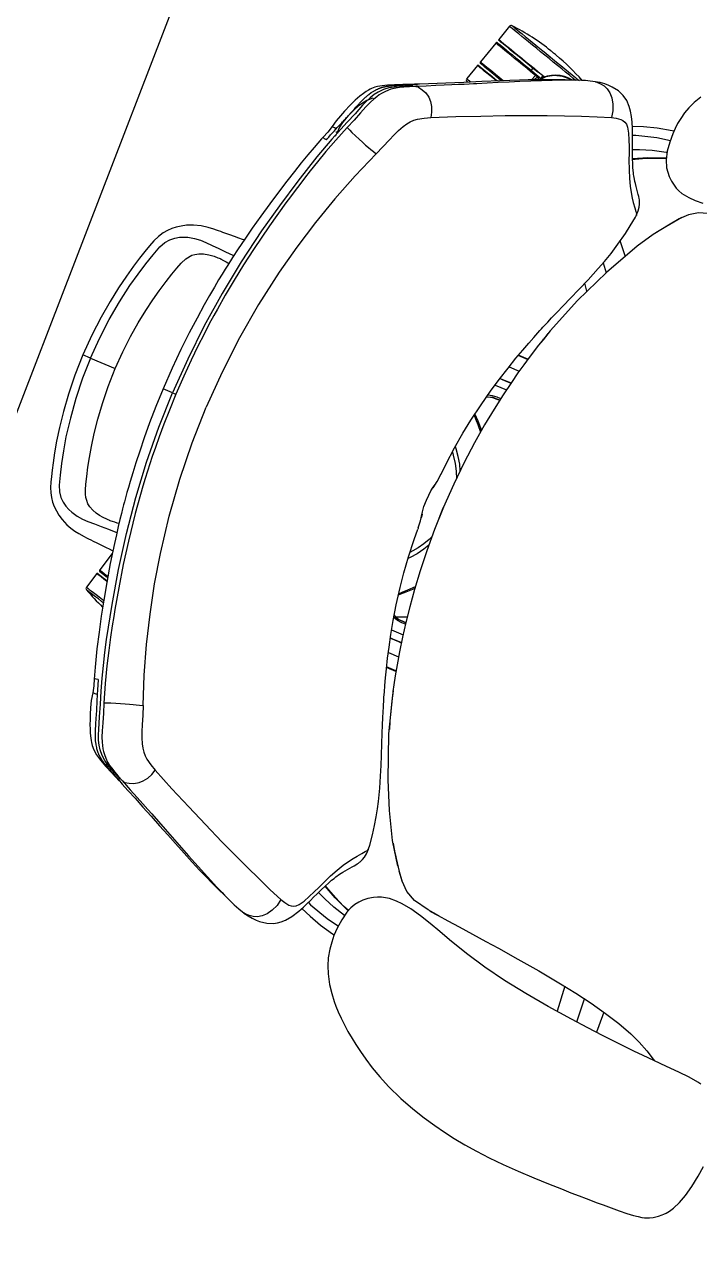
# Model space of a CAD drawing. Extents: x -15 to 8521, y -5327 to 1905.
# Drawn here: x 4583.8 to 4624.2, y 597.9 to 671.1 of the extents above; entities that cross this region are included whole.
import ezdxf

# ---------------------------------------------------------------- set-up
doc = ezdxf.new("R2010")
doc.units = 0
for name, color, linetype in [('AR-DIV', 2, 'Continuous'), ('AR-MOB', 2, 'Continuous'), ('AR-PAR-ALV', 5, 'Continuous')]:
    doc.layers.add(name, color=color, linetype=linetype)

# ---------------------------------------------------------------- blocks, each defined once
blk = doc.blocks.new('CAD-GIR-TELA')
at = {"color": 1, "linetype": 'Continuous'}
for p, q in [((0.00179, 0.42932), (0.00179, 0.43425)), ((0.00179, 0.42932), (0.00179, 0.41326)), ((0.00179, 0.376), (0.00179, 0.38211)), ((-0.1154, 0.37563), (-0.12524, 0.37821)), ((-0.11273, 0.37491), (-0.11273, 0.37491)), ((-0.10075, 0.37176), (-0.11273, 0.37491)), ((-0.10075, 0.37176), (-0.11273, 0.37491)), ((0.18347, 0.34602), (0.18077, 0.34616)), ((0.18331, 0.34529), (0.18347, 0.34602)), ((-0.19642, 0.34205), (-0.19731, 0.34175)), ((-0.22432, 0.31459), (-0.22414, 0.31506)), ((0.22797, 0.31445), (0.22772, 0.31506)), ((-0.22501, 0.31288), (-0.22432, 0.31459)), ((-0.22489, 0.31313), (-0.22501, 0.31288)), ((0.22859, 0.31288), (0.22797, 0.31445)), ((0.25308, 0.28423), (0.24332, 0.28709)), ((0.25573, 0.28344), (0.25573, 0.28344)), ((0.26968, 0.27935), (0.25573, 0.28344)), ((0.26968, 0.27935), (0.25573, 0.28344)), ((0.26968, 0.27935), (0.26968, 0.27935)), ((0.2821, 0.27573), (0.27234, 0.27859)), ((0.25774, 0.25102), (0.26109, 0.25004)), ((0.26058, 0.24829), (0.26109, 0.25004)), ((0.26183, 0.24982), (0.26103, 0.24708)), ((0.26445, 0.25303), (0.26291, 0.25348)), ((0.26078, 0.2462), (0.26112, 0.24584)), ((0.26084, 0.24613), (0.26231, 0.24571)), ((0.01881, 0.20926), (0.01954, 0.20924)), ((-0.07766, 0.20012), (-0.07766, 0.1926)), ((-0.06959, 0.20102), (-0.06697, 0.19456)), ((-0.00512, 0.19998), (0.00158, 0.20021)), ((0.08124, 0.20011), (0.08124, 0.19271)), ((-0.09086, 0.19667), (-0.09086, 0.19005)), ((0.09444, 0.19667), (0.09444, 0.19006)), ((0.15439, 0.17139), (0.1582, 0.17445)), ((0.17361, 0.169), (0.16891, 0.16504)), ((0.18267, 0.15845), (0.18977, 0.1647)), ((-0.25037, 0.00687), (-0.23588, 0.00789))]:
    blk.add_line(p, q, dxfattribs=at)
at = {"color": 1, "linetype": 'Continuous', "flags": 128}
for points in [[(0.00179, 0.4343), (-0.01117, 0.43394), (-0.02316, 0.43301), (-0.03398, 0.43172), (-0.04353, 0.43022), (-0.05178, 0.42863), (-0.05876, 0.42704), (-0.0646, 0.42555), (-0.06888, 0.42436), (-0.07248, 0.42331), (-0.07571, 0.42229), (-0.07878, 0.42117), (-0.08161, 0.41986), (-0.08414, 0.41834), (-0.08639, 0.41663), (-0.08845, 0.4147), (-0.09032, 0.41253), (-0.09206, 0.4101), (-0.09374, 0.40725), (-0.09543, 0.40353), (-0.09641, 0.40057), (-0.09712, 0.39763), (-0.09756, 0.39494), (-0.09792, 0.39132), (-0.09803, 0.38973), (-0.09811, 0.38836), (-0.0982, 0.38679), (-0.0983, 0.38516), (-0.09844, 0.38276), (-0.09861, 0.37959), (-0.09878, 0.3766), (-0.09891, 0.37455), (-0.09903, 0.37258), (-0.09906, 0.3721)], [(0.10264, 0.37213), (0.10259, 0.3731), (0.10243, 0.3756), (0.10227, 0.37832), (0.1021, 0.38131), (0.10197, 0.38368), (0.10186, 0.3856), (0.10178, 0.38694), (0.10169, 0.38836), (0.10161, 0.38973), (0.10151, 0.39132), (0.10114, 0.39494), (0.10038, 0.39907), (0.09901, 0.40353), (0.09733, 0.40725), (0.09564, 0.4101), (0.0939, 0.41253), (0.09203, 0.4147), (0.08998, 0.41663), (0.08773, 0.41834), (0.08465, 0.42013), (0.08116, 0.42164), (0.07737, 0.42291), (0.07324, 0.42414), (0.06818, 0.42555), (0.06235, 0.42704), (0.05536, 0.42863), (0.04711, 0.43022), (0.03756, 0.43172), (0.02674, 0.43301), (0.01475, 0.43394), (0.00179, 0.4343)], [(0.00179, 0.42932), (-0.01111, 0.42896), (-0.02378, 0.42795), (-0.03595, 0.42641), (-0.04733, 0.42444), (-0.05554, 0.42266), (-0.06301, 0.42076), (-0.06972, 0.41886), (-0.07555, 0.41693), (-0.07911, 0.41517), (-0.08187, 0.41308), (-0.08394, 0.41076), (-0.08546, 0.40835), (-0.08657, 0.406), (-0.08739, 0.4038), (-0.08834, 0.39981), (-0.08866, 0.39616), (-0.08869, 0.39266), (-0.08859, 0.38844), (-0.08843, 0.38412), (-0.08825, 0.3796), (-0.08808, 0.3749), (-0.08807, 0.37418)], [(0.00179, 0.42932), (0.01469, 0.42896), (0.02736, 0.42795), (0.03953, 0.42641), (0.05091, 0.42444), (0.05912, 0.42266), (0.06659, 0.42076), (0.0733, 0.41886), (0.07913, 0.41693), (0.0827, 0.41517), (0.08545, 0.41308), (0.08752, 0.41076), (0.08904, 0.40835), (0.09015, 0.406), (0.09097, 0.4038), (0.09192, 0.39981), (0.09224, 0.39616), (0.09227, 0.39266), (0.09218, 0.38844), (0.09201, 0.38412), (0.09183, 0.3796), (0.09167, 0.3749), (0.09165, 0.37417)], [(-0.08273, 0.37509), (-0.08281, 0.37619), (-0.08291, 0.37767), (-0.08301, 0.37905), (-0.08309, 0.37993), (-0.08313, 0.38061), (-0.08315, 0.381), (-0.08315, 0.3813), (-0.08315, 0.38191), (-0.08314, 0.38279), (-0.08305, 0.38509), (-0.08277, 0.38759), (-0.08223, 0.39012), (-0.08138, 0.39264), (-0.08028, 0.39492), (-0.07897, 0.39678), (-0.07757, 0.39819), (-0.07596, 0.39939), (-0.07433, 0.40033), (-0.07194, 0.40137), (-0.06862, 0.4025), (-0.06428, 0.4038), (-0.05884, 0.40531), (-0.05321, 0.40674), (-0.0466, 0.40822), (-0.03893, 0.40967), (-0.03021, 0.41101), (-0.02046, 0.41213), (-0.00974, 0.41292), (0.00179, 0.41322)], [(0.00179, 0.41322), (0.01277, 0.41295), (0.02301, 0.41223), (0.0324, 0.41119), (0.04086, 0.40995), (0.04836, 0.40859), (0.05491, 0.40718), (0.06158, 0.40554), (0.06705, 0.40403), (0.07146, 0.40273), (0.07527, 0.40147), (0.07869, 0.39991), (0.08198, 0.39741), (0.08321, 0.39593), (0.08439, 0.39394), (0.08546, 0.3913), (0.08626, 0.38816), (0.0865, 0.38648), (0.08664, 0.38495), (0.08673, 0.38252), (0.08673, 0.38169), (0.08673, 0.3811), (0.08671, 0.38057), (0.08668, 0.38015), (0.08663, 0.3796), (0.08654, 0.37839), (0.08645, 0.37708), (0.08636, 0.37577), (0.08631, 0.37509)], [(0.00179, 0.38211), (-0.00968, 0.38198), (-0.02012, 0.38164), (-0.02954, 0.38115), (-0.03792, 0.38056), (-0.04528, 0.37993), (-0.05161, 0.37931), (-0.05691, 0.37872), (-0.06071, 0.37827), (-0.06373, 0.37789), (-0.06624, 0.37756), (-0.06778, 0.37735), (-0.06935, 0.37714), (-0.07132, 0.37686), (-0.07369, 0.37651), (-0.07646, 0.37609), (-0.08023, 0.3755), (-0.08455, 0.37479), (-0.08942, 0.37394), (-0.09469, 0.37297), (-0.10678, 0.37056), (-0.11802, 0.36808), (-0.12836, 0.36563), (-0.13783, 0.36326), (-0.14706, 0.3608), (-0.15687, 0.35804), (-0.1674, 0.3548), (-0.17403, 0.35256)], [(0.17763, 0.35259), (0.17629, 0.35305), (0.16991, 0.35514), (0.16422, 0.35691), (0.15844, 0.35862), (0.152, 0.36042), (0.14484, 0.36236), (0.13699, 0.36439), (0.12857, 0.36645), (0.11955, 0.36855), (0.11102, 0.37042), (0.10328, 0.37201), (0.09635, 0.37333), (0.09021, 0.37443), (0.08489, 0.37533), (0.0821, 0.37577), (0.07876, 0.37629), (0.07464, 0.3769), (0.06973, 0.37758), (0.06402, 0.3783), (0.05753, 0.37906), (0.04868, 0.37995), (0.03868, 0.38078), (0.02753, 0.38146), (0.01523, 0.38194), (0.00179, 0.38211)], [(-0.22304, 0.315), (-0.22226, 0.31666), (-0.22093, 0.31947), (-0.21957, 0.32228), (-0.2181, 0.32509), (-0.21645, 0.32778), (-0.21436, 0.33038), (-0.21172, 0.33277), (-0.20937, 0.33438), (-0.20672, 0.33584), (-0.20382, 0.33713), (-0.20078, 0.33828), (-0.19359, 0.34072), (-0.18635, 0.34332), (-0.17912, 0.34592), (-0.17179, 0.34836), (-0.16442, 0.35065), (-0.15696, 0.35281), (-0.14944, 0.35487), (-0.12888, 0.36), (-0.10808, 0.3646), (-0.08634, 0.36864), (-0.06444, 0.37184), (-0.04243, 0.37415), (-0.02034, 0.37553), (0.00179, 0.376)], [(0.00179, 0.37382), (-0.00844, 0.37373), (-0.01754, 0.37348), (-0.02551, 0.37313), (-0.03235, 0.37273), (-0.03806, 0.37233), (-0.04269, 0.37196), (-0.04722, 0.37156), (-0.0518, 0.37111), (-0.05643, 0.37062), (-0.07326, 0.36849), (-0.09008, 0.36582), (-0.10428, 0.36318), (-0.1182, 0.36025), (-0.13084, 0.35734), (-0.13515, 0.35631), (-0.14059, 0.35496), (-0.14721, 0.35327), (-0.15499, 0.35118), (-0.16392, 0.34862), (-0.17394, 0.34546), (-0.18504, 0.34155)], [(-0.12993, 0.3653), (-0.12961, 0.36653), (-0.12898, 0.3689), (-0.12842, 0.37103), (-0.12793, 0.3729), (-0.12752, 0.37447), (-0.12719, 0.37574), (-0.12694, 0.37668), (-0.12678, 0.37728), (-0.12671, 0.37754), (-0.12671, 0.37755)], [(-0.12524, 0.37821), (-0.12525, 0.37817), (-0.12534, 0.37782), (-0.12552, 0.37713), (-0.12579, 0.37611), (-0.12614, 0.37477), (-0.12658, 0.37312), (-0.12708, 0.37118), (-0.12766, 0.36898), (-0.1283, 0.36654), (-0.12853, 0.36566)], [(-0.11731, 0.36836), (-0.11725, 0.3686), (-0.11674, 0.37053), (-0.11631, 0.37218), (-0.11596, 0.37353), (-0.11569, 0.37455), (-0.11551, 0.37524), (-0.11541, 0.37558), (-0.1154, 0.37563)], [(-0.11513, 0.37515), (-0.11515, 0.37505), (-0.11527, 0.37461), (-0.11548, 0.37382), (-0.11577, 0.3727), (-0.11616, 0.37124), (-0.11662, 0.36949), (-0.11689, 0.36845)], [(-0.11513, 0.36883), (-0.1149, 0.3697), (-0.11448, 0.37128), (-0.11415, 0.37256), (-0.1139, 0.3735), (-0.11374, 0.3741), (-0.11367, 0.37436)], [(-0.11273, 0.37491), (-0.1128, 0.37465), (-0.11296, 0.37403), (-0.11322, 0.37306), (-0.11356, 0.37175), (-0.11399, 0.37013), (-0.11429, 0.36896)], [(-0.11273, 0.37491), (-0.11288, 0.37494), (-0.11303, 0.37493), (-0.11318, 0.3749), (-0.11332, 0.37483), (-0.11344, 0.37474), (-0.11354, 0.37463), (-0.11362, 0.3745), (-0.11367, 0.37436)], [(0.00179, 0.376), (0.00179, 0.37493), (0.00179, 0.37455), (0.00179, 0.37425), (0.00179, 0.37402), (0.00179, 0.37387), (0.00179, 0.37382)], [(0.22662, 0.315), (0.22585, 0.31666), (0.22168, 0.32509), (0.22003, 0.32778), (0.21794, 0.33038), (0.2153, 0.33277), (0.21295, 0.33438), (0.2103, 0.33584), (0.2074, 0.33713), (0.20436, 0.33828), (0.19796, 0.34045), (0.19145, 0.34277), (0.17854, 0.34733), (0.1654, 0.35142), (0.14759, 0.35628), (0.12964, 0.36066), (0.11167, 0.3646), (0.08992, 0.36864), (0.06802, 0.37184), (0.04601, 0.37415), (0.02392, 0.37553), (0.00179, 0.376)], [(0.18862, 0.34155), (0.17898, 0.34497), (0.17035, 0.34775), (0.16273, 0.35001), (0.15615, 0.35184), (0.15063, 0.35331), (0.14614, 0.35447), (0.14174, 0.35557), (0.13728, 0.35666), (0.13276, 0.35774), (0.11622, 0.36146), (0.09953, 0.36478), (0.08886, 0.36664), (0.07815, 0.3683), (0.06785, 0.36969), (0.0583, 0.37081), (0.05389, 0.37126), (0.0483, 0.37179), (0.04148, 0.37235), (0.03341, 0.37289), (0.02411, 0.37336), (0.01357, 0.3737), (0.00179, 0.37382)], [(-0.17404, 0.3526), (-0.17797, 0.35116), (-0.18195, 0.35014)], [(-0.17729, 0.3194), (-0.16016, 0.32589), (-0.14282, 0.33178), (-0.12524, 0.3369), (-0.10748, 0.34142), (-0.08955, 0.3453), (-0.06693, 0.34918), (-0.04413, 0.35194), (-0.0212, 0.35359), (0.00179, 0.35413)], [(-0.17343, 0.35018), (-0.17354, 0.35137), (-0.17367, 0.35204), (-0.1738, 0.35241), (-0.17394, 0.35259), (-0.17404, 0.35257)], [(0.18088, 0.3194), (0.16374, 0.32589), (0.14641, 0.33178), (0.12882, 0.3369), (0.11106, 0.34142), (0.09313, 0.3453), (0.07052, 0.34918), (0.04771, 0.35194), (0.02478, 0.35359), (0.00179, 0.35413)], [(0.17701, 0.35018), (0.17712, 0.35137), (0.17725, 0.35204), (0.17739, 0.35241), (0.17752, 0.35259), (0.17762, 0.35257)], [(0.18553, 0.35014), (0.18155, 0.35116), (0.17763, 0.3526)], [(-0.18195, 0.35014), (-0.18662, 0.34913), (-0.19071, 0.3478), (-0.1943, 0.34654), (-0.19743, 0.34536), (-0.20007, 0.34429), (-0.20269, 0.34314), (-0.20458, 0.34223), (-0.20613, 0.34142), (-0.20746, 0.34066), (-0.20856, 0.33997), (-0.20958, 0.33928), (-0.21112, 0.33807), (-0.21307, 0.3362), (-0.21515, 0.33357), (-0.21717, 0.33016), (-0.21929, 0.32599), (-0.2216, 0.3209)], [(-0.19033, 0.34418), (-0.19099, 0.34394), (-0.19165, 0.3437)], [(-0.18898, 0.34466), (-0.18965, 0.34442), (-0.19033, 0.34418)], [(-0.18766, 0.34515), (-0.18832, 0.34491), (-0.18898, 0.34466)], [(-0.1863, 0.34565), (-0.18699, 0.3454), (-0.18766, 0.34515)], [(-0.18496, 0.34615), (-0.18563, 0.3459), (-0.1863, 0.34565)], [(-0.18338, 0.34673), (-0.18417, 0.34644), (-0.18496, 0.34615)], [(-0.18178, 0.3473), (-0.18258, 0.34701), (-0.18338, 0.34673)], [(-0.18178, 0.3473), (-0.18189, 0.34854), (-0.18194, 0.34933), (-0.18197, 0.34979), (-0.18197, 0.35004), (-0.18194, 0.35006)], [(-0.18019, 0.34787), (-0.18099, 0.34758), (-0.18178, 0.3473)], [(-0.17861, 0.34842), (-0.1794, 0.34815), (-0.18019, 0.34787)], [(-0.17542, 0.34952), (-0.17701, 0.34897), (-0.17861, 0.34842)], [(-0.17343, 0.35018), (-0.17442, 0.34985), (-0.17542, 0.34952)], [(0.17701, 0.35018), (0.17801, 0.34985), (0.179, 0.34952)], [(0.179, 0.34952), (0.1806, 0.34897), (0.18219, 0.34842)], [(0.18219, 0.34842), (0.18298, 0.34815), (0.18378, 0.34787)], [(0.18358, 0.34683), (0.18358, 0.34684), (0.18356, 0.34663), (0.18347, 0.34602)], [(0.21082, 0.33421), (0.21071, 0.33435), (0.20804, 0.33697), (0.20562, 0.33879), (0.20287, 0.34041), (0.19988, 0.34185), (0.19674, 0.34314), (0.19352, 0.34426), (0.19023, 0.34522), (0.18689, 0.34586), (0.18347, 0.34602)], [(0.18378, 0.34787), (0.18457, 0.34758), (0.18537, 0.3473)], [(0.18537, 0.3473), (0.18547, 0.34854), (0.18553, 0.34933), (0.18555, 0.34979), (0.18555, 0.35004), (0.18552, 0.35006)], [(0.18537, 0.3473), (0.18617, 0.34701), (0.18696, 0.34673)], [(0.22519, 0.3209), (0.22314, 0.32545), (0.22132, 0.32914), (0.21969, 0.33212), (0.21821, 0.33437), (0.21716, 0.33567), (0.21635, 0.33654), (0.2157, 0.33718), (0.21495, 0.33786), (0.21409, 0.33858), (0.21283, 0.33951), (0.21112, 0.34062), (0.20869, 0.34196), (0.20549, 0.34348), (0.20154, 0.34514), (0.1969, 0.34688), (0.19344, 0.34808), (0.18968, 0.34928), (0.18553, 0.35014)], [(0.18696, 0.34673), (0.18776, 0.34643), (0.18855, 0.34615)], [(0.18855, 0.34615), (0.1892, 0.3459), (0.18989, 0.34565)], [(0.18989, 0.34565), (0.19057, 0.3454), (0.19124, 0.34515)], [(0.19124, 0.34515), (0.1919, 0.34491), (0.19257, 0.34466)], [(0.19257, 0.34466), (0.19324, 0.34442), (0.19391, 0.34418)], [(0.19391, 0.34418), (0.19457, 0.34394), (0.19523, 0.3437)], [(-0.18504, 0.34155), (-0.1907, 0.33949), (-0.19608, 0.33765), (-0.20067, 0.33608), (-0.20429, 0.33468), (-0.20689, 0.33348), (-0.20878, 0.33247), (-0.21038, 0.33148), (-0.21174, 0.33054), (-0.2132, 0.32938), (-0.21496, 0.32774), (-0.21666, 0.32579), (-0.21798, 0.32397), (-0.21912, 0.32212), (-0.22043, 0.31971), (-0.22191, 0.31673), (-0.22357, 0.31322)], [(-0.20828, 0.3373), (-0.20981, 0.33639), (-0.21123, 0.33542)], [(-0.20764, 0.33765), (-0.20796, 0.33748), (-0.20828, 0.3373)], [(-0.20698, 0.33798), (-0.20731, 0.33782), (-0.20764, 0.33765)], [(-0.20628, 0.33832), (-0.20663, 0.33815), (-0.20698, 0.33798)], [(-0.20558, 0.33864), (-0.20593, 0.33848), (-0.20628, 0.33832)], [(-0.20491, 0.33894), (-0.20525, 0.33879), (-0.20558, 0.33864)], [(-0.20423, 0.33923), (-0.20457, 0.33908), (-0.20491, 0.33894)], [(-0.20382, 0.3394), (-0.20403, 0.33931), (-0.20423, 0.33923)], [(-0.2034, 0.33956), (-0.20361, 0.33948), (-0.20382, 0.3394)], [(-0.20297, 0.33973), (-0.20318, 0.33965), (-0.2034, 0.33956)], [(-0.20254, 0.3399), (-0.20276, 0.33981), (-0.20297, 0.33973)], [(-0.20167, 0.34022), (-0.20211, 0.34006), (-0.20254, 0.3399)], [(-0.2008, 0.34054), (-0.20123, 0.34039), (-0.20167, 0.34023)], [(-0.19906, 0.34115), (-0.19993, 0.34085), (-0.2008, 0.34054)], [(-0.19731, 0.34175), (-0.19819, 0.34145), (-0.19906, 0.34115)], [(-0.19554, 0.34235), (-0.19598, 0.3422), (-0.19642, 0.34205)], [(-0.19382, 0.34294), (-0.19468, 0.34265), (-0.19554, 0.34235)], [(-0.19298, 0.34323), (-0.1934, 0.34309), (-0.19382, 0.34294)], [(-0.19165, 0.3437), (-0.19232, 0.34347), (-0.19298, 0.34323)], [(-0.18503, 0.34155), (-0.18503, 0.34155), (-0.18485, 0.34133), (-0.18457, 0.34079), (-0.18402, 0.33952), (-0.18336, 0.33786), (-0.1823, 0.33505), (-0.1813, 0.33229), (-0.18039, 0.3297), (-0.17961, 0.32734), (-0.17895, 0.32526), (-0.17839, 0.32338), (-0.17786, 0.3215), (-0.17729, 0.3194)], [(0.18862, 0.34155), (0.18862, 0.34155), (0.18843, 0.34133), (0.18816, 0.34079), (0.1876, 0.33952), (0.18694, 0.33786), (0.18588, 0.33505), (0.18488, 0.33229), (0.18398, 0.3297), (0.18319, 0.32734), (0.18253, 0.32526), (0.18197, 0.32338), (0.18144, 0.3215), (0.18088, 0.3194)], [(0.22715, 0.31322), (0.22549, 0.31673), (0.22401, 0.31971), (0.2227, 0.32212), (0.22156, 0.32397), (0.21973, 0.32643), (0.21735, 0.32889), (0.21532, 0.33054), (0.21397, 0.33148), (0.21236, 0.33247), (0.21047, 0.33348), (0.20787, 0.33468), (0.20425, 0.33608), (0.19966, 0.33765), (0.19428, 0.33949), (0.18862, 0.34155)], [(0.19523, 0.3437), (0.1959, 0.34347), (0.19657, 0.34323)], [(0.19657, 0.34323), (0.19698, 0.34309), (0.1974, 0.34294)], [(0.1974, 0.34294), (0.19826, 0.34265), (0.19912, 0.34235)], [(0.19912, 0.34235), (0.19956, 0.3422), (0.2, 0.34205)], [(0.2, 0.34205), (0.20044, 0.3419), (0.20089, 0.34175)], [(0.20089, 0.34175), (0.20177, 0.34145), (0.20264, 0.34115)], [(0.20264, 0.34115), (0.20352, 0.34085), (0.20438, 0.34054)], [(0.20438, 0.34054), (0.20482, 0.34039), (0.20525, 0.34022)], [(0.20525, 0.34022), (0.20569, 0.34006), (0.20613, 0.3399)], [(0.20613, 0.3399), (0.20634, 0.33981), (0.20655, 0.33973)], [(0.20655, 0.33973), (0.20677, 0.33965), (0.20698, 0.33956)], [(0.20698, 0.33956), (0.20719, 0.33948), (0.2074, 0.3394)], [(0.2074, 0.3394), (0.20761, 0.33931), (0.20782, 0.33923)], [(0.20782, 0.33923), (0.20816, 0.33908), (0.20849, 0.33894)], [(0.20849, 0.33894), (0.20883, 0.33879), (0.20916, 0.33864)], [(0.20916, 0.33864), (0.20952, 0.33848), (0.20987, 0.33832)], [(0.20987, 0.33832), (0.21022, 0.33815), (0.21056, 0.33798)], [(0.21056, 0.33798), (0.21089, 0.33782), (0.21122, 0.33765)], [(0.21122, 0.33765), (0.21154, 0.33748), (0.21186, 0.3373)], [(0.21186, 0.3373), (0.21339, 0.33639), (0.21481, 0.33542)], [(-0.21688, 0.32936), (-0.21696, 0.32924), (-0.21703, 0.32911)], [(-0.21673, 0.32959), (-0.21681, 0.32947), (-0.21688, 0.32936)], [(-0.21656, 0.32985), (-0.21665, 0.32972), (-0.21673, 0.32959)], [(-0.21639, 0.33011), (-0.21648, 0.32998), (-0.21656, 0.32985)], [(-0.21619, 0.3304), (-0.21629, 0.33026), (-0.21639, 0.33011)], [(-0.21599, 0.33069), (-0.21609, 0.33054), (-0.21619, 0.3304)], [(-0.21577, 0.33097), (-0.21588, 0.33083), (-0.21599, 0.33069)], [(-0.21556, 0.33125), (-0.21567, 0.33111), (-0.21577, 0.33097)], [(-0.21535, 0.33152), (-0.21545, 0.33139), (-0.21556, 0.33125)], [(-0.21514, 0.33177), (-0.21525, 0.33165), (-0.21535, 0.33152)], [(-0.21493, 0.33203), (-0.21504, 0.3319), (-0.21514, 0.33177)], [(-0.21471, 0.33228), (-0.21482, 0.33215), (-0.21493, 0.33203)], [(-0.21421, 0.33281), (-0.21447, 0.33255), (-0.21471, 0.33228)], [(-0.21369, 0.33334), (-0.21396, 0.33308), (-0.21421, 0.33281)], [(-0.21276, 0.3342), (-0.21324, 0.33377), (-0.21369, 0.33334)], [(-0.21177, 0.33502), (-0.21228, 0.33461), (-0.21276, 0.3342)], [(-0.21123, 0.33542), (-0.2115, 0.33522), (-0.21177, 0.33502)], [(0.21481, 0.33542), (0.21508, 0.33522), (0.21535, 0.33502)], [(0.21535, 0.33502), (0.21586, 0.33461), (0.21635, 0.3342)], [(0.21635, 0.3342), (0.21682, 0.33377), (0.21728, 0.33334)], [(0.21728, 0.33334), (0.21754, 0.33308), (0.2178, 0.33281)], [(0.2178, 0.33281), (0.21805, 0.33255), (0.21829, 0.33228)], [(0.21829, 0.33228), (0.2184, 0.33215), (0.21851, 0.33203)], [(0.21851, 0.33203), (0.21862, 0.3319), (0.21872, 0.33177)], [(0.21872, 0.33177), (0.21883, 0.33165), (0.21893, 0.33152)], [(0.21893, 0.33152), (0.21904, 0.33138), (0.21914, 0.33125)], [(0.21914, 0.33125), (0.21925, 0.33111), (0.21936, 0.33097)], [(0.21936, 0.33097), (0.21946, 0.33083), (0.21957, 0.33069)], [(0.21957, 0.33069), (0.21967, 0.33054), (0.21977, 0.3304)], [(0.21977, 0.3304), (0.21987, 0.33026), (0.21997, 0.33011)], [(0.21997, 0.33011), (0.22006, 0.32998), (0.22015, 0.32985)], [(0.22015, 0.32985), (0.22023, 0.32972), (0.22031, 0.32959)], [(0.22031, 0.32959), (0.22039, 0.32947), (0.22047, 0.32936)], [(0.22047, 0.32936), (0.22054, 0.32923), (0.22062, 0.32911)], [(-0.22042, 0.32267), (-0.22068, 0.32213), (-0.22094, 0.32159)], [(-0.21992, 0.3237), (-0.22018, 0.32318), (-0.22042, 0.32267)], [(-0.2194, 0.32475), (-0.21966, 0.32423), (-0.21992, 0.3237)], [(-0.21884, 0.32586), (-0.21912, 0.32531), (-0.2194, 0.32475)], [(-0.21828, 0.32693), (-0.21856, 0.3264), (-0.21884, 0.32586)], [(-0.218, 0.32745), (-0.21814, 0.32719), (-0.21828, 0.32693)], [(-0.21772, 0.32796), (-0.21786, 0.3277), (-0.218, 0.32745)], [(-0.21755, 0.32824), (-0.21764, 0.3281), (-0.21772, 0.32796)], [(-0.21739, 0.32852), (-0.21747, 0.32838), (-0.21755, 0.32824)], [(-0.21721, 0.32882), (-0.2173, 0.32867), (-0.21739, 0.32852)], [(-0.21703, 0.32911), (-0.21712, 0.32897), (-0.21721, 0.32882)], [(0.22062, 0.32911), (0.22071, 0.32897), (0.22079, 0.32882)], [(0.22079, 0.32882), (0.22088, 0.32867), (0.22097, 0.32852)], [(0.22097, 0.32852), (0.22105, 0.32838), (0.22114, 0.32824)], [(0.22114, 0.32824), (0.22122, 0.3281), (0.2213, 0.32796)], [(0.2213, 0.32796), (0.22144, 0.3277), (0.22158, 0.32745)], [(0.22158, 0.32745), (0.22172, 0.32719), (0.22186, 0.32693)], [(0.22186, 0.32693), (0.22215, 0.3264), (0.22243, 0.32586)], [(0.22243, 0.32586), (0.22271, 0.3253), (0.22299, 0.32475)], [(0.22299, 0.32475), (0.22325, 0.32423), (0.2235, 0.3237)], [(0.2235, 0.3237), (0.22376, 0.32319), (0.22401, 0.32267)], [(0.22401, 0.32267), (0.22426, 0.32213), (0.22452, 0.32159)], [(-0.2235, 0.31613), (-0.22419, 0.31463), (-0.22489, 0.31313)], [(-0.2216, 0.3209), (-0.22285, 0.31797), (-0.22416, 0.31507)], [(-0.22303, 0.31714), (-0.22326, 0.31663), (-0.2235, 0.31613)], [(-0.22255, 0.31816), (-0.22279, 0.31765), (-0.22303, 0.31714)], [(-0.22199, 0.31935), (-0.22227, 0.31875), (-0.22255, 0.31816)], [(-0.22157, 0.32089), (-0.22178, 0.32047), (-0.22199, 0.31935)], [(-0.22145, 0.32051), (-0.22172, 0.31993), (-0.22199, 0.31935)], [(-0.22094, 0.32159), (-0.22119, 0.32106), (-0.22145, 0.32051)], [(-0.17729, 0.3194), (-0.18268, 0.31735), (-0.18811, 0.31536), (-0.19172, 0.31404), (-0.19526, 0.31263), (-0.1986, 0.31103), (-0.20085, 0.30965), (-0.20281, 0.30813), (-0.20447, 0.30651), (-0.20588, 0.30483), (-0.20814, 0.30136), (-0.20998, 0.29784)], [(0.18088, 0.3194), (0.18627, 0.31735), (0.19169, 0.31536), (0.1953, 0.31404), (0.19885, 0.31263), (0.20218, 0.31103), (0.20444, 0.30965), (0.2064, 0.30813), (0.20806, 0.30651), (0.20946, 0.30483), (0.21172, 0.30136), (0.21356, 0.29784)], [(0.22452, 0.32159), (0.22477, 0.32105), (0.22503, 0.32051)], [(0.22503, 0.32051), (0.2253, 0.31993), (0.22558, 0.31935)], [(0.22515, 0.32089), (0.22536, 0.32047), (0.22558, 0.31935)], [(0.22774, 0.31507), (0.22643, 0.31797), (0.22519, 0.3209)], [(0.22558, 0.31935), (0.22585, 0.31875), (0.22613, 0.31816)], [(0.22613, 0.31816), (0.22637, 0.31765), (0.22661, 0.31714)], [(0.22661, 0.31714), (0.22684, 0.31663), (0.22708, 0.31613)], [(0.22708, 0.31613), (0.22778, 0.31463), (0.22847, 0.31313)], [(-0.22356, 0.31324), (-0.22658, 0.30688), (-0.2292, 0.30134), (-0.23146, 0.2966), (-0.23336, 0.29264), (-0.2349, 0.28943), (-0.2375, 0.28404), (-0.24013, 0.2786), (-0.24483, 0.26888), (-0.24938, 0.25943), (-0.25306, 0.25166), (-0.2566, 0.24404), (-0.25998, 0.23657), (-0.26092, 0.23445), (-0.26182, 0.23239), (-0.26268, 0.23037), (-0.26355, 0.22829), (-0.26457, 0.22577), (-0.26571, 0.22279), (-0.2669, 0.21935), (-0.26802, 0.21546)], [(-0.22439, 0.31462), (-0.22522, 0.31285), (-0.22762, 0.30772), (-0.23017, 0.30228), (-0.23316, 0.29593), (-0.23632, 0.28923), (-0.23962, 0.28229), (-0.24275, 0.27568), (-0.24565, 0.26953), (-0.249, 0.26235), (-0.25198, 0.25585), (-0.25462, 0.25), (-0.25693, 0.24476), (-0.25892, 0.24009), (-0.26022, 0.23695), (-0.26137, 0.23402), (-0.26237, 0.2313), (-0.26278, 0.23012)], [(-0.2235, 0.31321), (-0.22371, 0.31278), (-0.22378, 0.31162), (-0.2233, 0.30899), (-0.22234, 0.30632), (-0.22062, 0.30369), (-0.21864, 0.30178), (-0.21608, 0.30003), (-0.21313, 0.29865), (-0.20998, 0.29784)], [(0.22709, 0.31321), (0.2273, 0.31278), (0.22737, 0.31162), (0.22688, 0.30899), (0.22592, 0.30632), (0.22421, 0.30369), (0.22222, 0.30178), (0.21967, 0.30003), (0.21672, 0.29865), (0.21356, 0.29784)], [(0.2716, 0.21546), (0.27074, 0.21856), (0.26986, 0.22121), (0.26907, 0.22339), (0.26842, 0.2251), (0.26784, 0.22655), (0.26722, 0.22806), (0.26656, 0.22966), (0.26522, 0.2328), (0.26375, 0.23616), (0.26225, 0.2395), (0.25958, 0.24535), (0.25686, 0.25118), (0.25405, 0.25715), (0.25126, 0.26297), (0.2484, 0.26892), (0.24554, 0.27481), (0.24286, 0.28035), (0.24196, 0.28222), (0.2409, 0.28441), (0.23961, 0.28708), (0.2381, 0.29023), (0.23635, 0.29388), (0.2344, 0.29796), (0.23222, 0.30253), (0.22981, 0.30762), (0.22714, 0.31324)], [(0.26637, 0.2301), (0.26632, 0.23027), (0.2655, 0.23255), (0.26483, 0.23432), (0.26424, 0.23585), (0.26357, 0.23751), (0.26276, 0.23948), (0.26179, 0.24178), (0.26042, 0.24496), (0.2588, 0.24865), (0.25692, 0.25286), (0.25476, 0.25762), (0.25236, 0.26283), (0.24992, 0.26807), (0.24523, 0.27802), (0.24056, 0.28786), (0.23599, 0.29752), (0.23156, 0.30696), (0.2293, 0.3118), (0.22804, 0.31448)], [(0.22847, 0.31313), (0.22853, 0.313), (0.22859, 0.31288)], [(-0.20998, 0.29784), (-0.2163, 0.28421), (-0.22239, 0.27069), (-0.22827, 0.25736), (-0.23388, 0.24433), (-0.23808, 0.23421), (-0.24201, 0.22446), (-0.24569, 0.21517), (-0.24908, 0.20643), (-0.25197, 0.19833)], [(0.21356, 0.29784), (0.21988, 0.28421), (0.22597, 0.27069), (0.23186, 0.25736), (0.23746, 0.24433), (0.24166, 0.23421), (0.24559, 0.22446), (0.24927, 0.21517), (0.25266, 0.20643), (0.25555, 0.19833)], [(0.24162, 0.28576), (0.24175, 0.28621), (0.24183, 0.28646), (0.24183, 0.28647)], [(0.24332, 0.28709), (0.24331, 0.28705), (0.24321, 0.2867), (0.24301, 0.28602), (0.24271, 0.28501), (0.24241, 0.28398)], [(0.24896, 0.27018), (0.24968, 0.27265), (0.25039, 0.27507), (0.25103, 0.27726), (0.2516, 0.27918), (0.25208, 0.28081), (0.25247, 0.28215), (0.25276, 0.28316), (0.25296, 0.28384), (0.25307, 0.28419), (0.25308, 0.28423)], [(0.25334, 0.28375), (0.25331, 0.28365), (0.25318, 0.28321), (0.25295, 0.28243), (0.25262, 0.28131), (0.2522, 0.27987), (0.25169, 0.27813), (0.2511, 0.2761), (0.25043, 0.27381), (0.24969, 0.27129), (0.2492, 0.26961)], [(0.25024, 0.26746), (0.25079, 0.26933), (0.25155, 0.27192), (0.25224, 0.27429), (0.25287, 0.27643), (0.25342, 0.27829), (0.25388, 0.27986), (0.25425, 0.28113), (0.25452, 0.28206), (0.2547, 0.28266), (0.25477, 0.28292)], [(0.25573, 0.28344), (0.25565, 0.28318), (0.25547, 0.28257), (0.25519, 0.2816), (0.25481, 0.28031), (0.25434, 0.27869), (0.25378, 0.27678), (0.25314, 0.27459), (0.25242, 0.27215), (0.25164, 0.2695), (0.25081, 0.26665), (0.25073, 0.26639)], [(0.25573, 0.28344), (0.25558, 0.28347), (0.25543, 0.28347), (0.25528, 0.28344), (0.25514, 0.28338), (0.25502, 0.28329), (0.25491, 0.28319), (0.25483, 0.28306), (0.25477, 0.28292)], [(0.26109, 0.25004), (0.26204, 0.25327), (0.26297, 0.25646), (0.26389, 0.25957), (0.26476, 0.26256), (0.2656, 0.26541), (0.26638, 0.26807), (0.26709, 0.2705), (0.26773, 0.27269), (0.26829, 0.27461), (0.26877, 0.27622), (0.26915, 0.27752), (0.26943, 0.27848), (0.26961, 0.27909), (0.26968, 0.27935)], [(0.27021, 0.2784), (0.27013, 0.27814), (0.26996, 0.27754), (0.26968, 0.2766), (0.26931, 0.27534), (0.26885, 0.27377), (0.26831, 0.2719), (0.26768, 0.26977), (0.26698, 0.26739), (0.26623, 0.2648), (0.26541, 0.26203), (0.26456, 0.25911), (0.26367, 0.25608), (0.26276, 0.25297), (0.26183, 0.24982)], [(0.26338, 0.24937), (0.26431, 0.25255), (0.26523, 0.2557), (0.26613, 0.25877), (0.267, 0.26172), (0.26782, 0.26453), (0.26859, 0.26715), (0.26929, 0.26956), (0.26993, 0.27172), (0.27048, 0.27361), (0.27095, 0.2752), (0.27132, 0.27649), (0.2716, 0.27744), (0.27178, 0.27805), (0.27186, 0.27831), (0.27186, 0.27832)], [(0.27234, 0.27859), (0.27233, 0.27854), (0.27223, 0.2782), (0.27203, 0.27752), (0.27173, 0.2765), (0.27134, 0.27517), (0.27086, 0.27353), (0.2703, 0.27161), (0.26966, 0.26943), (0.26895, 0.26701), (0.26818, 0.26438), (0.26736, 0.26157), (0.26649, 0.25862), (0.2656, 0.25556), (0.26468, 0.25243), (0.26375, 0.24926)], [(0.27021, 0.2784), (0.27024, 0.27855), (0.27023, 0.2787), (0.2702, 0.27884), (0.27014, 0.27898), (0.27006, 0.27911), (0.26995, 0.27921), (0.26982, 0.2793), (0.26968, 0.27935)], [(0.28302, 0.27441), (0.28299, 0.27431), (0.28287, 0.27388), (0.28264, 0.27311), (0.28232, 0.27202), (0.28191, 0.27061), (0.28141, 0.2689), (0.28083, 0.26691), (0.28017, 0.26467), (0.27945, 0.26221), (0.27867, 0.25954), (0.27784, 0.25672), (0.27697, 0.25376), (0.27608, 0.25071), (0.27517, 0.24761), (0.27425, 0.24448), (0.27334, 0.24138), (0.27245, 0.23833), (0.27158, 0.23537), (0.27076, 0.23255), (0.26998, 0.22989), (0.26925, 0.22742), (0.2686, 0.22518), (0.26848, 0.22478)], [(0.27351, 0.2464), (0.27443, 0.24957), (0.27535, 0.2527), (0.27625, 0.25576), (0.27711, 0.25871), (0.27794, 0.26152), (0.27871, 0.26415), (0.27942, 0.26657), (0.28006, 0.26875), (0.28062, 0.27067), (0.2811, 0.27231), (0.28149, 0.27364), (0.28179, 0.27466), (0.28199, 0.27534), (0.28209, 0.27568), (0.2821, 0.27573)], [(0.26183, 0.24982), (0.26182, 0.24982), (0.26178, 0.24983), (0.26171, 0.24985), (0.26162, 0.24988), (0.26151, 0.24991), (0.26138, 0.24995), (0.26124, 0.24999), (0.26109, 0.25004)], [(0.26375, 0.24926), (0.26282, 0.24609), (0.26238, 0.24458)], [(0.25966, 0.24705), (0.25967, 0.24707), (0.25973, 0.24714), (0.25981, 0.24726), (0.25993, 0.24741), (0.26007, 0.2476), (0.26023, 0.24781), (0.2604, 0.24804), (0.26058, 0.24829)], [(0.26687, 0.22891), (0.2671, 0.22993), (0.26687, 0.2349), (0.26537, 0.23965), (0.26271, 0.24385), (0.25972, 0.24656)], [(0.26058, 0.24829), (0.26081, 0.24774), (0.26094, 0.24738), (0.261, 0.2472), (0.26102, 0.24711), (0.26103, 0.24708)], [(0.26103, 0.24708), (0.26103, 0.24708), (0.261, 0.24697), (0.26086, 0.24649), (0.26078, 0.2462)], [(0.26773, 0.22667), (0.2683, 0.22865), (0.26907, 0.23128), (0.2699, 0.23408), (0.27076, 0.23703), (0.27166, 0.24009), (0.27258, 0.24323), (0.27351, 0.2464)], [(0.27702, 0.24324), (0.27707, 0.24339), (0.27719, 0.24382), (0.27738, 0.24445), (0.27759, 0.2452), (0.27781, 0.24595), (0.278, 0.24658), (0.27812, 0.24701), (0.27817, 0.24716)], [(-0.26798, 0.2156), (-0.26864, 0.21257), (-0.26897, 0.20978), (-0.26906, 0.20723), (-0.26897, 0.20495), (-0.26826, 0.20067), (-0.26683, 0.19689), (-0.26559, 0.19479), (-0.26416, 0.19294), (-0.26232, 0.19107), (-0.25868, 0.18831), (-0.25428, 0.18578), (-0.25096, 0.18418), (-0.24801, 0.18288), (-0.24552, 0.18183), (-0.24309, 0.18083), (-0.24031, 0.17967), (-0.23724, 0.17838), (-0.23418, 0.17705), (-0.23162, 0.17588), (-0.22954, 0.17485), (-0.22789, 0.17397), (-0.22671, 0.17331), (-0.22586, 0.17281), (-0.22521, 0.17241), (-0.22439, 0.17189), (-0.22343, 0.17126), (-0.22238, 0.17053), (-0.21984, 0.16865), (-0.21739, 0.16671), (-0.21631, 0.16587), (-0.21537, 0.16516), (-0.21456, 0.16459), (-0.21382, 0.16412), (-0.21314, 0.16372), (-0.21261, 0.16344), (-0.21195, 0.16312), (-0.21081, 0.16266), (-0.20913, 0.16215), (-0.20684, 0.16177), (-0.20382, 0.16177)], [(-0.25197, 0.19833), (-0.25603, 0.19911), (-0.25978, 0.20062), (-0.26297, 0.20262), (-0.26534, 0.20489), (-0.26686, 0.20727), (-0.26771, 0.20973), (-0.26809, 0.21222), (-0.26814, 0.21467), (-0.26796, 0.21545)], [(0.2074, 0.16177), (0.21042, 0.16177), (0.21272, 0.16215), (0.21439, 0.16266), (0.21553, 0.16312), (0.21619, 0.16344), (0.21673, 0.16372), (0.21755, 0.1642), (0.21845, 0.1648), (0.2195, 0.16557), (0.22076, 0.16654), (0.22208, 0.16759), (0.22342, 0.16865), (0.2248, 0.16968), (0.22589, 0.17048), (0.22697, 0.17122), (0.22794, 0.17187), (0.22877, 0.17239), (0.22943, 0.1728), (0.23029, 0.17331), (0.23147, 0.17397), (0.23312, 0.17485), (0.2352, 0.17588), (0.23777, 0.17705), (0.24082, 0.17838), (0.24389, 0.17967), (0.24668, 0.18083), (0.24911, 0.18183), (0.25159, 0.18288), (0.25454, 0.18418), (0.25787, 0.18578), (0.26081, 0.1874), (0.26361, 0.18922), (0.26591, 0.19107), (0.2685, 0.19386), (0.27042, 0.19689), (0.27184, 0.20067), (0.27255, 0.20495), (0.27264, 0.20723), (0.27256, 0.20978), (0.27222, 0.21257), (0.27156, 0.2156)], [(0.27155, 0.21545), (0.27172, 0.21467), (0.27168, 0.21222), (0.27129, 0.20973), (0.27044, 0.20727), (0.26893, 0.20489), (0.26655, 0.20262), (0.26337, 0.20062), (0.25961, 0.19911), (0.25555, 0.19833)], [(-0.20367, 0.16184), (-0.20127, 0.1621), (-0.19497, 0.163), (-0.18931, 0.16399), (-0.18419, 0.16506), (-0.17952, 0.16619), (-0.17524, 0.16735), (-0.16759, 0.16973), (-0.16085, 0.17208), (-0.15475, 0.17434), (-0.1492, 0.17645), (-0.14258, 0.17901), (-0.13685, 0.18121), (-0.13205, 0.18304), (-0.1281, 0.18452), (-0.12479, 0.18573), (-0.12216, 0.18668), (-0.12065, 0.18722), (-0.11893, 0.18782), (-0.1166, 0.18864), (-0.11361, 0.18965), (-0.10994, 0.19088), (-0.10551, 0.1923), (-0.10027, 0.19393), (-0.09411, 0.19576), (-0.08772, 0.19755), (-0.08044, 0.19945), (-0.07219, 0.20142), (-0.06289, 0.20339), (-0.05243, 0.20528), (-0.04334, 0.20664), (-0.03344, 0.20783), (-0.02265, 0.20878), (-0.01608, 0.20914)], [(-0.02243, 0.19938), (-0.02582, 0.20117), (-0.0298, 0.20379), (-0.03355, 0.2067), (-0.03465, 0.20769)], [(-0.01688, 0.19957), (-0.01737, 0.19976), (-0.01913, 0.20053), (-0.02283, 0.20245), (-0.02633, 0.20466), (-0.02923, 0.20678), (-0.03082, 0.20807)], [(-0.01533, 0.20923), (-0.01564, 0.2092), (-0.01608, 0.2092)], [(-0.01536, 0.20922), (-0.01095, 0.20964), (-0.00669, 0.2103)], [(-0.00689, 0.21026), (-0.00712, 0.21023), (-0.00869, 0.21), (-0.00903, 0.20998)], [(-0.00902, 0.20995), (-0.00818, 0.21019), (-0.00546, 0.21069), (-0.00219, 0.21102), (0.00179, 0.21115)], [(0.00179, 0.21115), (0.00514, 0.21106), (0.00804, 0.21081), (0.01057, 0.21042), (0.0124, 0.20998)], [(0.01027, 0.2103), (0.01453, 0.20964), (0.01895, 0.20922)], [(0.01062, 0.21025), (0.01162, 0.21009), (0.0124, 0.21001)], [(0.01954, 0.20914), (0.02635, 0.20877), (0.03719, 0.20781), (0.04716, 0.20661), (0.0563, 0.20523), (0.06711, 0.20326), (0.0767, 0.2012), (0.08519, 0.19915), (0.09359, 0.19692), (0.1008, 0.19485), (0.10694, 0.19298), (0.11212, 0.19133), (0.11645, 0.1899), (0.11995, 0.18872), (0.12164, 0.18813), (0.12303, 0.18764), (0.12414, 0.18725), (0.12497, 0.18696), (0.12598, 0.1866), (0.12818, 0.1858), (0.13141, 0.18462), (0.13559, 0.18306), (0.14066, 0.18114), (0.14657, 0.17888), (0.1533, 0.1763), (0.16087, 0.17344), (0.16941, 0.17038), (0.17477, 0.16862), (0.1807, 0.16687), (0.18738, 0.16519), (0.19502, 0.16362), (0.20045, 0.16273), (0.20643, 0.16192), (0.20722, 0.16184)], [(0.03434, 0.20806), (0.03288, 0.20684), (0.02874, 0.20388), (0.02478, 0.20155), (0.02332, 0.20081), (0.02187, 0.20015), (0.02061, 0.19963)], [(0.02596, 0.19935), (0.0294, 0.20117), (0.03338, 0.20379), (0.03713, 0.2067), (0.03822, 0.20769)], [(-0.25197, 0.19833), (-0.25274, 0.19545), (-0.2531, 0.19262), (-0.25301, 0.19122), (-0.25262, 0.18982), (-0.2518, 0.18844), (-0.25044, 0.18711), (-0.24735, 0.18518), (-0.24376, 0.18344), (-0.24005, 0.18182), (-0.23639, 0.18028), (-0.23286, 0.1788), (-0.22739, 0.17642), (-0.22259, 0.17415), (-0.21856, 0.17199), (-0.21525, 0.16997), (-0.21253, 0.16813), (-0.2103, 0.1665), (-0.20772, 0.16448), (-0.20592, 0.16301), (-0.2047, 0.16209), (-0.20389, 0.16177), (-0.20383, 0.16181)], [(0.00196, 0.2001), (-0.01248, 0.19985), (-0.02598, 0.19919), (-0.03853, 0.1982), (-0.05011, 0.19697), (-0.06072, 0.19555), (-0.07037, 0.19403), (-0.07908, 0.19246), (-0.08803, 0.19067), (-0.09572, 0.18897), (-0.10216, 0.18743), (-0.10735, 0.1861), (-0.11131, 0.18504), (-0.11404, 0.18427)], [(-0.0825, 0.19892), (-0.08252, 0.19355), (-0.08252, 0.19177)], [(-0.08239, 0.19894), (-0.0824, 0.1975), (-0.08241, 0.19179)], [(-0.07139, 0.19385), (-0.07138, 0.19611), (-0.07117, 0.19896), (-0.0703, 0.20171), (-0.07021, 0.20184)], [(-0.06902, 0.20209), (-0.06956, 0.20127), (-0.07033, 0.19857), (-0.07044, 0.19438), (-0.07045, 0.19401)], [(-0.06897, 0.2021), (-0.06951, 0.20127), (-0.07026, 0.19867), (-0.07034, 0.19596), (-0.07034, 0.19403)], [(-0.04943, 0.19694), (-0.05056, 0.19798), (-0.05371, 0.20108), (-0.05677, 0.20425), (-0.05704, 0.20445)], [(-0.05618, 0.2046), (-0.05451, 0.20314), (-0.05193, 0.20046), (-0.04833, 0.19705)], [(0.11763, 0.18427), (0.11719, 0.18439), (0.11656, 0.18457), (0.11469, 0.18509), (0.11202, 0.18582), (0.10854, 0.18673), (0.10424, 0.1878), (0.09913, 0.18901), (0.0932, 0.19033), (0.08643, 0.19173), (0.07767, 0.19338), (0.06779, 0.19503), (0.05681, 0.19658), (0.04469, 0.19795), (0.03145, 0.19906), (0.01708, 0.19981), (0.00162, 0.2001)], [(0.05975, 0.2046), (0.05809, 0.20314), (0.05551, 0.20046), (0.05198, 0.19713)], [(0.05307, 0.197), (0.05414, 0.19798), (0.05729, 0.20108), (0.06035, 0.20425), (0.06061, 0.20444)], [(0.07256, 0.20209), (0.07309, 0.20127), (0.07383, 0.19867), (0.07391, 0.19596), (0.07392, 0.19401)], [(0.07261, 0.20208), (0.07314, 0.20127), (0.07391, 0.19857), (0.07402, 0.19438), (0.07402, 0.19399)], [(0.07496, 0.19383), (0.07496, 0.19611), (0.07475, 0.19896), (0.07388, 0.20171), (0.0738, 0.20182)], [(0.08597, 0.19894), (0.08598, 0.1975), (0.08599, 0.19181)], [(0.08608, 0.19892), (0.0861, 0.19355), (0.0861, 0.19179)], [(0.25555, 0.19833), (0.25632, 0.19545), (0.25668, 0.19262), (0.25659, 0.19122), (0.2562, 0.18982), (0.25538, 0.18844), (0.25402, 0.18711), (0.25093, 0.18518), (0.24734, 0.18344), (0.24363, 0.18182), (0.23997, 0.18028), (0.23644, 0.1788), (0.23098, 0.17642), (0.22617, 0.17415), (0.22215, 0.17199), (0.21883, 0.16997), (0.21611, 0.16813), (0.21388, 0.1665), (0.21131, 0.16448), (0.2095, 0.16301), (0.20829, 0.16209), (0.20748, 0.16177), (0.20742, 0.16181)], [(-0.09952, 0.18806), (-0.09952, 0.19219), (-0.09952, 0.19415)], [(-0.09918, 0.18814), (-0.09918, 0.18827), (-0.0992, 0.19425)], [(0.10276, 0.18815), (0.10276, 0.18827), (0.10278, 0.19425)], [(0.1031, 0.18807), (0.1031, 0.19219), (0.1031, 0.19415)], [(-0.25199, 0.18468), (-0.25434, 0.17836), (-0.25676, 0.17053), (-0.25885, 0.16183), (-0.25903, 0.16072)], [(-0.20622, 0.14164), (-0.19349, 0.1506), (-0.17755, 0.15929), (-0.16104, 0.16704), (-0.13562, 0.17737), (-0.11345, 0.18426)], [(-0.1109, 0.18505), (-0.11672, 0.18345), (-0.12844, 0.1798), (-0.133, 0.17818)], [(0.12183, 0.18298), (0.1203, 0.18345), (0.11547, 0.18478)], [(0.22727, 0.11258), (0.22602, 0.12043), (0.22334, 0.12815), (0.21997, 0.1332), (0.21554, 0.13737), (0.2107, 0.14108), (0.20102, 0.14806), (0.19076, 0.15427), (0.16917, 0.16502), (0.14688, 0.17446), (0.12386, 0.18243), (0.11742, 0.18415)], [(0.26262, 0.1607), (0.26243, 0.16183), (0.26035, 0.17053), (0.25793, 0.17836), (0.25557, 0.18468)], [(-0.24718, 0.18253), (-0.24791, 0.18077), (-0.25159, 0.16854), (-0.25313, 0.1605)], [(-0.24589, 0.1595), (-0.24585, 0.15967), (-0.24372, 0.16742), (-0.24133, 0.17429), (-0.23928, 0.17924)], [(-0.24244, 0.15862), (-0.24234, 0.15895), (-0.23836, 0.16891), (-0.23425, 0.17708)], [(-0.24225, 0.15856), (-0.24092, 0.16227), (-0.23816, 0.1687), (-0.23542, 0.17424), (-0.23393, 0.17694)], [(0.23752, 0.17694), (0.23825, 0.17565), (0.2413, 0.16965), (0.24428, 0.16284), (0.24584, 0.15854)], [(0.24603, 0.1586), (0.24592, 0.15895), (0.24194, 0.16891), (0.23783, 0.17708)], [(0.24285, 0.17923), (0.24451, 0.17535), (0.24707, 0.16816), (0.24934, 0.16006), (0.24945, 0.15954)], [(0.25077, 0.18253), (0.25149, 0.18077), (0.25517, 0.16854), (0.25671, 0.16051)], [(-0.31417, -0.09487), (-0.30695, -0.09591), (-0.30038, -0.0966)], [(-0.2557, -0.07595), (-0.25531, -0.07383), (-0.25465, -0.06799), (-0.25426, -0.06116), (-0.25399, -0.05304), (-0.25373, -0.04471), (-0.25344, -0.03753), (-0.25314, -0.03145), (-0.25286, -0.02639), (-0.2524, -0.01905), (-0.2518, -0.0105), (-0.25103, -0.00071), (-0.25007, 0.01032), (-0.24847, 0.02616), (-0.24662, 0.04151), (-0.2444, 0.05623), (-0.24167, 0.07024), (-0.23836, 0.08348), (-0.23475, 0.09601), (-0.23256, 0.10332), (-0.23039, 0.11056), (-0.22837, 0.11775), (-0.22685, 0.12454), (-0.22601, 0.13056), (-0.22586, 0.13427), (-0.22616, 0.1388), (-0.2272, 0.14353), (-0.22804, 0.1457), (-0.22918, 0.14788), (-0.23115, 0.15074), (-0.23326, 0.15306), (-0.23517, 0.15473), (-0.23746, 0.15635), (-0.2403, 0.15784), (-0.24354, 0.15903), (-0.24891, 0.16011), (-0.25458, 0.16064), (-0.2594, 0.16073), (-0.26352, 0.16047), (-0.26796, 0.15984), (-0.27306, 0.15865), (-0.27748, 0.15715), (-0.28192, 0.15507), (-0.28737, 0.1517), (-0.2918, 0.14844), (-0.29561, 0.14528), (-0.29778, 0.14326), (-0.30033, 0.14067), (-0.30325, 0.13747), (-0.30634, 0.13389), (-0.30896, 0.13067), (-0.31193, 0.12673), (-0.31437, 0.12325), (-0.31709, 0.11917), (-0.32008, 0.11437), (-0.32326, 0.10882), (-0.32654, 0.10248), (-0.32975, 0.09545), (-0.33352, 0.08585), (-0.33649, 0.07684), (-0.3388, 0.0685), (-0.34057, 0.06092), (-0.34192, 0.05414), (-0.34307, 0.04727), (-0.34406, 0.03996), (-0.34489, 0.03201), (-0.34554, 0.02343), (-0.34599, 0.01419), (-0.34622, 0.00448), (-0.34625, -0.00578), (-0.34614, -0.01527), (-0.34595, -0.02359), (-0.34577, -0.02972), (-0.3456, -0.03499), (-0.34544, -0.03943), (-0.34533, -0.04232), (-0.34519, -0.04592), (-0.34501, -0.05027), (-0.34478, -0.05548), (-0.34449, -0.06051), (-0.34414, -0.06524), (-0.34371, -0.06944), (-0.34332, -0.07228), (-0.34286, -0.07451), (-0.3424, -0.07612), (-0.34199, -0.07727), (-0.3413, -0.07885), (-0.34021, -0.08083), (-0.33836, -0.08343), (-0.33674, -0.08521), (-0.33605, -0.08587), (-0.33488, -0.08686), (-0.33299, -0.08822), (-0.33041, -0.08977), (-0.32599, -0.09178), (-0.32054, -0.09351), (-0.31417, -0.09487)], [(0.28761, 0.15387), (0.28322, 0.15622), (0.27903, 0.1579), (0.27516, 0.15905), (0.27118, 0.15991), (0.26765, 0.16042), (0.26443, 0.16067), (0.26092, 0.16073), (0.25572, 0.16045), (0.25011, 0.15973), (0.24503, 0.15832), (0.24074, 0.15615), (0.23854, 0.15456), (0.23665, 0.15286), (0.23454, 0.15049), (0.23186, 0.14621), (0.23097, 0.14407), (0.23029, 0.14183), (0.22956, 0.13705), (0.22946, 0.13289), (0.22988, 0.12796)], [(-0.19837, 0.14741), (-0.19947, 0.1466), (-0.20084, 0.14556), (-0.20254, 0.1443), (-0.20459, 0.14281), (-0.20901, 0.13961), (-0.21124, 0.13793), (-0.21338, 0.13617)], [(-0.19476, 0.1497), (-0.196, 0.14896), (-0.19973, 0.1464)], [(0.21696, 0.13617), (0.21482, 0.13793), (0.2126, 0.13961), (0.20817, 0.14281), (0.20612, 0.1443), (0.20442, 0.14556), (0.20305, 0.1466), (0.20196, 0.14741)], [(-0.22416, 0.10748), (-0.2233, 0.11483), (-0.22139, 0.12454), (-0.21826, 0.13079), (-0.21358, 0.13587), (-0.20871, 0.13983)], [(-0.22359, 0.11356), (-0.22412, 0.108), (-0.22468, 0.10142), (-0.22551, 0.09376), (-0.22638, 0.08478), (-0.22723, 0.07563), (-0.22806, 0.06714), (-0.22949, 0.0539), (-0.23106, 0.03969), (-0.23313, 0.02467), (-0.2348, 0.01403), (-0.23676, 0.00325), (-0.23897, -0.00706), (-0.24147, -0.01674), (-0.24433, -0.02561), (-0.24699, -0.03235), (-0.24989, -0.03847), (-0.25298, -0.04397), (-0.25374, -0.04516)], [(-0.23348, 0.02175), (-0.23353, 0.02175), (-0.24907, 0.02024)], [(-0.23868, -0.00582), (-0.24733, -0.0062), (-0.25148, -0.00637)]]:
    blk.add_lwpolyline(points, dxfattribs=at)
at = {"color": 1, "linetype": 'Continuous'}
for centre, radius, start, end in [((-0.01332, 0.3193), 0.12747, 152.80724, 159.1427), ((-0.12556, 0.37697), 0.00129, 75.27244, 152.80724), ((-0.1155, 0.37525), 0.000386, 345.27244, 75.27244), ((0.35354, 0.22507), 0.12747, 151.20358, 151.55001), ((0.24296, 0.28585), 0.00129, 73.66879, 151.20358), ((0.25297, 0.28386), 0.000386, 343.66879, 73.66879), ((0.27223, 0.27822), 0.000386, 73.66879, 163.66879), ((0.15584, 0.283), 0.12747, 343.66879, 356.13399), ((0.28174, 0.27449), 0.00129, 356.13399, 73.66879), ((0.24811, 0.23158), 0.02085, 53.25697, 60.39805), ((0.24811, 0.23158), 0.0193, 350.39752, 53.25697), ((0.15469, 0.27909), 0.12747, 333.97131, 343.66879)]:
    blk.add_arc(centre, radius, start, end, dxfattribs=at)

msp = doc.modelspace()

# ---------------------------------------------------------------- linework, layer by layer
at = {"layer": 'AR-DIV'}
msp.add_line((4518.427, 479.613), (4739.734, 1053.428), dxfattribs=at)
at = {"layer": 'AR-PAR-ALV'}
for radius, start in [(9215, 47.9559554), (9200, 48.049596)]:
    msp.add_arc((1510.03, -7309.6), radius, start, 90, dxfattribs=at)

# ---------------------------------------------------------------- block references
at = {"layer": 'AR-MOB', "xscale": 100, "yscale": 100, "zscale": 100, "rotation": 67.07766131609752}
msp.add_blockref('CAD-GIR-TELA', (4627.202, 634.239), dxfattribs=at)

doc.saveas('drawing.dxf')
